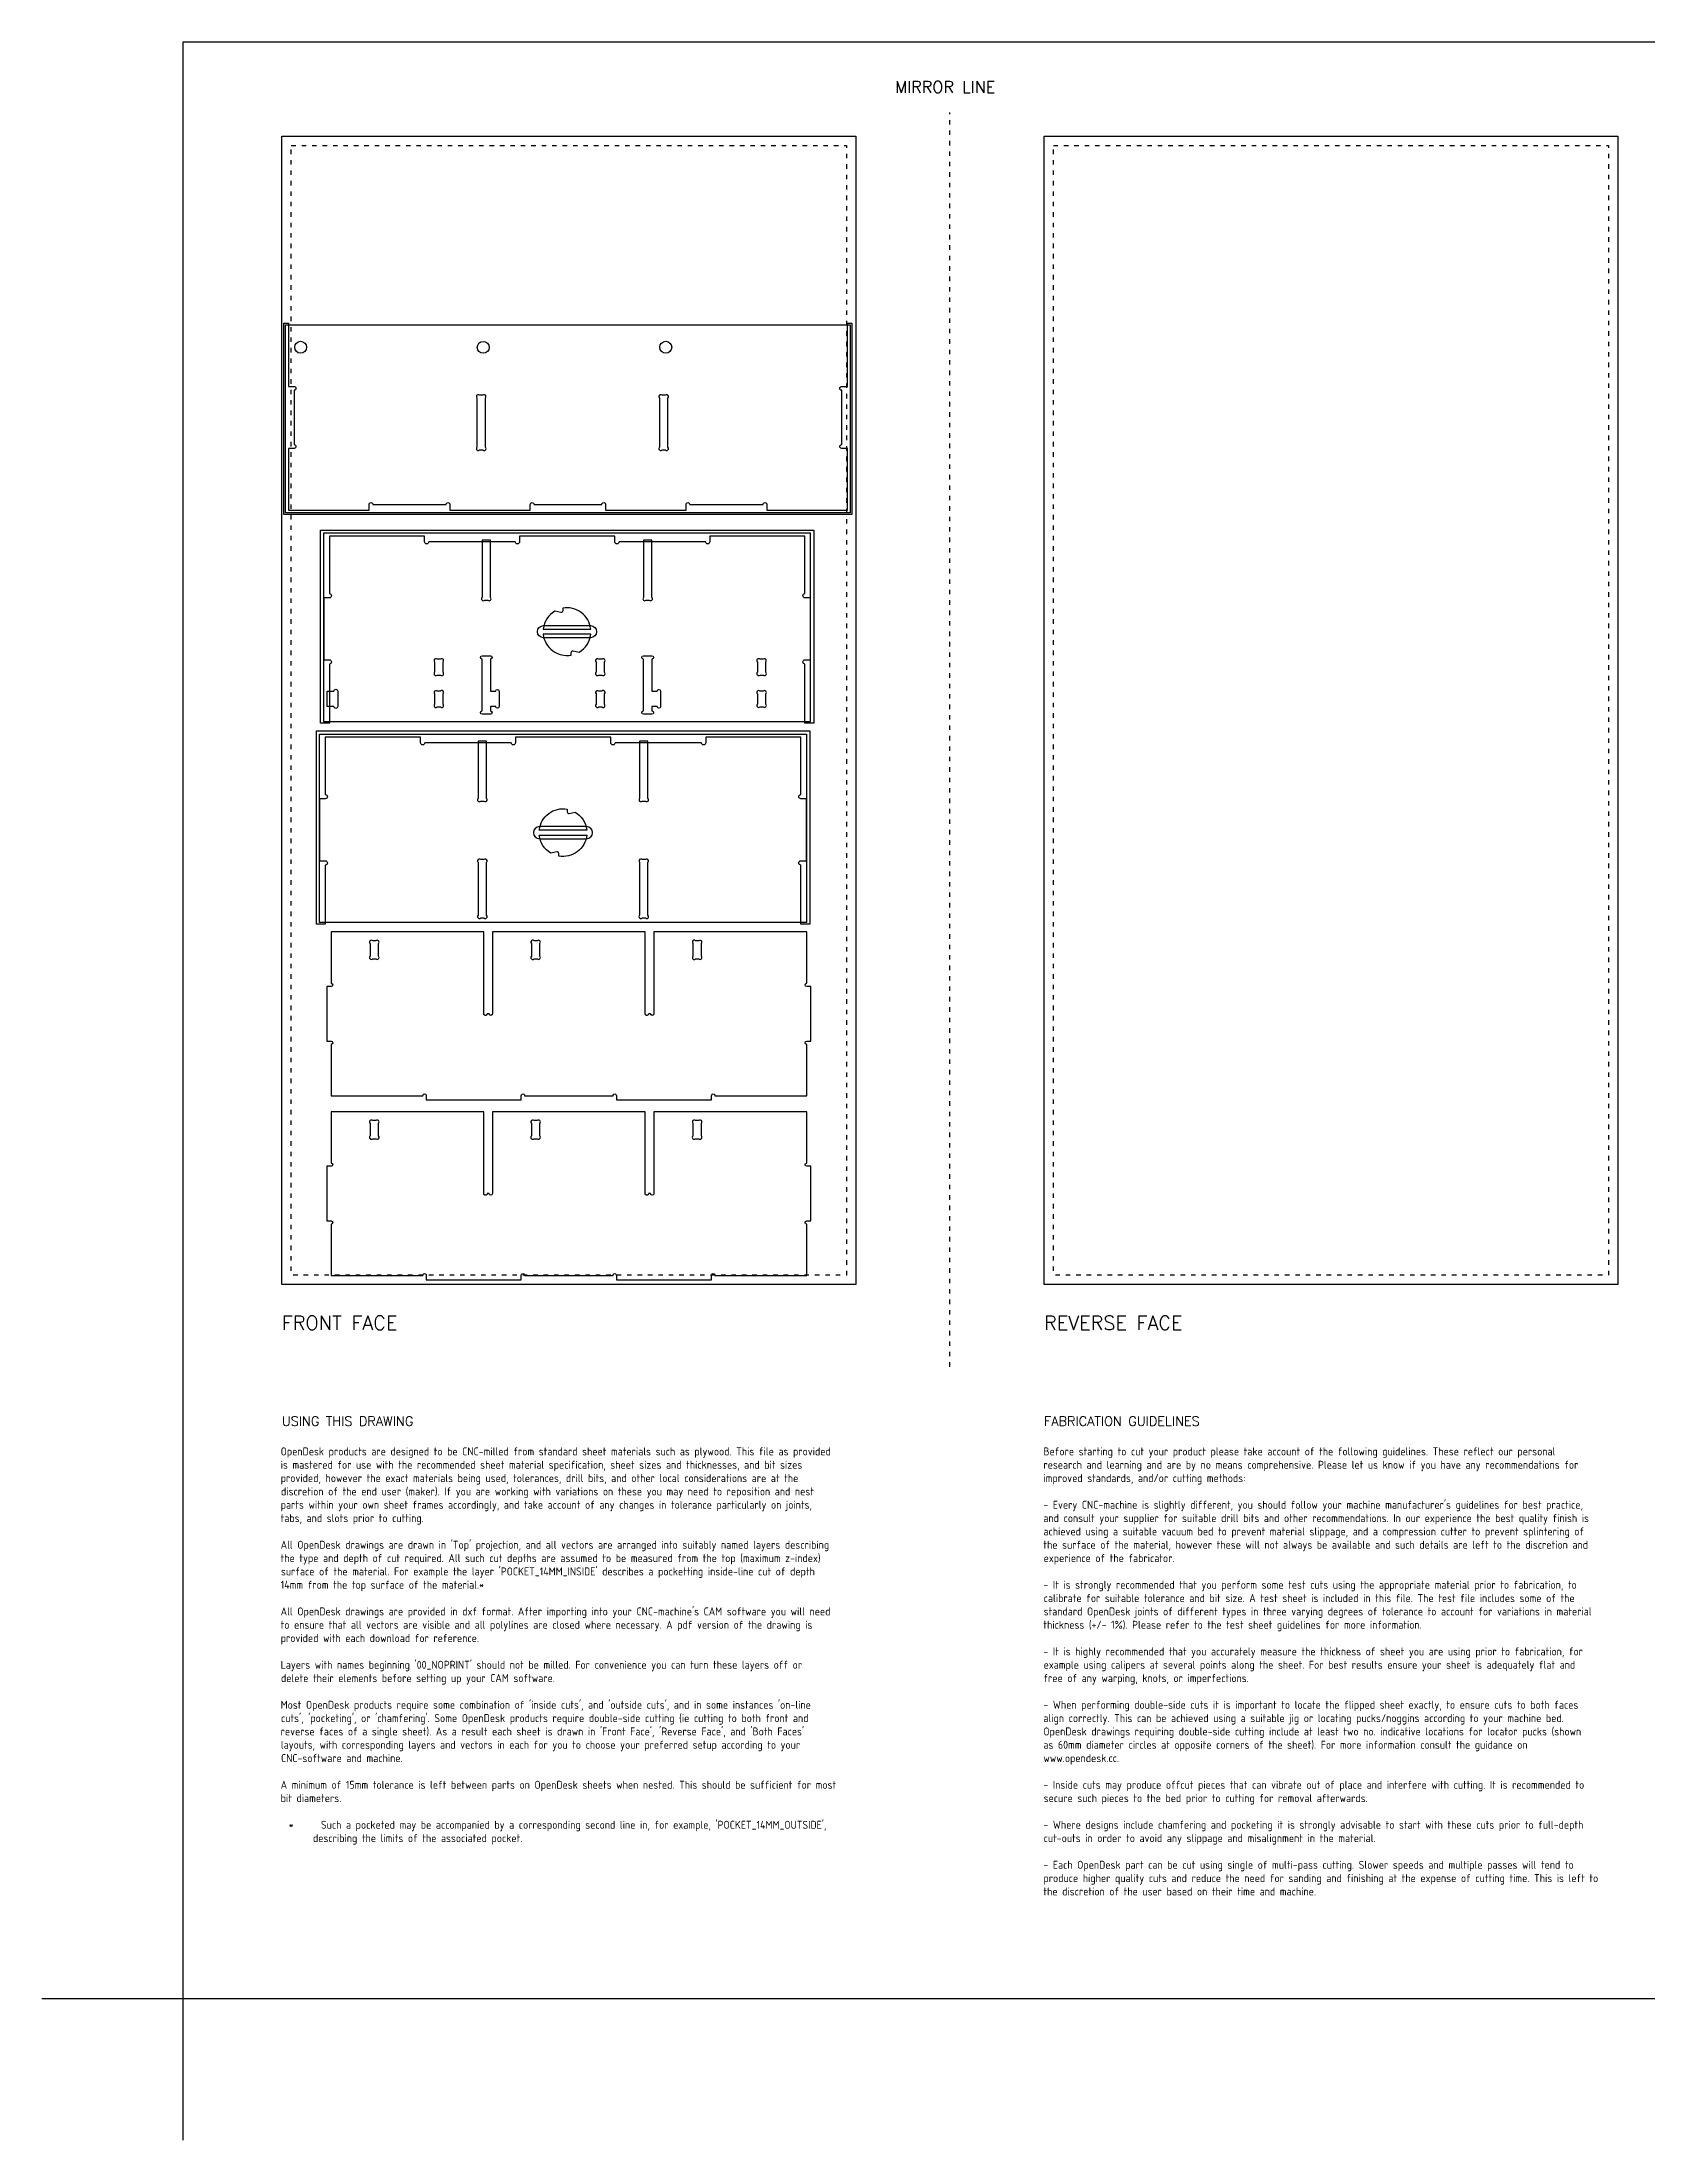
# Model space of a CAD drawing. Extents: x -300 to 5880, y -300 to 4158.
# Drawn here: x -300 to 3112, y -300 to 4158 of the extents above; entities that cross this region are included whole.
import ezdxf
from ezdxf.enums import TextEntityAlignment as Align

# ---------------------------------------------------------------- set-up
doc = ezdxf.new("R2010")
doc.units = 0
doc.linetypes.add('DGN_STYLE_5', pattern=[22.17944, 9.505474, -12.673965])
for name, color, linetype in [('00-NOPRINT_TEXT', 7, 'CONTINUOUS'), ('00_NOPRINT_TOLERANCE', 7, 'DGN_STYLE_5'), ('BOARD_$TH-NOMINAL', 3, 'CONTINUOUS'), ('TOP-CUT-INSIDE_18MM', 1, 'CONTINUOUS'), ('TOP-CUT-OUTSIDE_18MM', 220, 'CONTINUOUS'), ('TOP-POCKET-INSIDE_06MM', 6, 'CONTINUOUS'), ('TOP-POCKET-INSIDE_09MM', 60, 'CONTINUOUS'), ('TOP_POCKET_12MM', 70, 'CONTINUOUS')]:
    doc.layers.add(name, color=color, linetype=linetype)
doc.styles.add('OD-ISOCP-17', font='isocp.shx', dxfattribs={"height": 17})
doc.styles.add('OD-SIMPLEX-20', font='simplex.shx', dxfattribs={"height": 20})
doc.styles.add('OD-SIMPLEX-25', font='simplex.shx', dxfattribs={"height": 25})
doc.styles.add('OD-SIMPLEX-30', font='simplex.shx', dxfattribs={"height": 30})

msp = doc.modelspace()

# ---------------------------------------------------------------- linework, layer by layer
at = {"layer": '00-NOPRINT_TEXT', "flags": 128}
msp.add_lwpolyline([(0, 4158), (5880, 4158), (5880, 0), (0, 0)], close=True, dxfattribs=at)
msp.add_lwpolyline([(0, -300), (0, 0), (-300, 0)], dxfattribs=at)
at = {"layer": '00_NOPRINT_TOLERANCE'}
msp.add_line((1630, 1343.2), (1630, 4008), dxfattribs=at)
at = {"layer": '00_NOPRINT_TOLERANCE', "flags": 128}
for points in [[(210, 3958), (1430, 3958), (1430, 1518), (210, 1518)], [(230, 3938), (1410, 3938), (1410, 1538), (230, 1538)], [(1830, 3958), (3050, 3958), (3050, 1518), (1830, 1518)], [(1850, 3938), (3030, 3938), (3030, 1538), (1850, 1538)]]:
    msp.add_lwpolyline(points, close=True, dxfattribs=at)
at = {"layer": 'BOARD_$TH-NOMINAL', "flags": 128}
for points in [[(210, 3958), (1430, 3958), (1430, 1518), (210, 1518)], [(1830, 3958), (3050, 3958), (3050, 1518), (1830, 1518)]]:
    msp.add_lwpolyline(points, close=True, dxfattribs=at)
at = {"layer": 'TOP-CUT-INSIDE_18MM'}
for points in [[(766.1, 2892, -1), (766.1, 2917.9), (865.9, 2917.9, -1), (865.9, 2892)], [(857.5, 2465, 1), (857.5, 2490.9), (757.7, 2490.9, 1), (757.7, 2465)]]:
    msp.add_lwpolyline(points, format="xyb", close=True, dxfattribs=at)
at = {"layer": 'TOP-CUT-OUTSIDE_18MM'}
for points in [[(1418, 3512.2), (1418, 3157.2), (218, 3157.2), (218, 3557.2), (1418, 3557.2)], [(298.5, 3114), (298.5, 2714), (1333.5, 2714), (1333.5, 3114)], [(1325.1, 2687), (1325.1, 2287), (290.1, 2287), (290.1, 2687)]]:
    msp.add_lwpolyline(points, close=True, dxfattribs=at)
for points in [[(993.8, 2093), (989.4, 2093), (989.4, 2092.9), (989.4, 2092.8), (989.4, 2092.8), (989.4, 2092.7), (989.4, 2092.6), (989.4, 2092.5), (989.4, 2092.4), (989.3, 2092.4), (989.3, 2092.3), (989.3, 2092.2), (989.3, 2092.1), (989.3, 2092), (989.2, 2092), (989.2, 2091.9), (989.2, 2091.8), (989.2, 2091.7), (989.1, 2091.6), (989.1, 2091.5), (989, 2091.5), (989, 2091.4), (989, 2091.3), (988.9, 2091.2), (988.9, 2091.2), (988.8, 2091.1), (988.8, 2091), (988.7, 2090.9), (988.7, 2090.9), (988.6, 2090.8), (988.6, 2090.7), (988.5, 2090.7), (988.4, 2090.6), (988.4, 2090.5), (988.3, 2090.5), (988.2, 2090.4), (988.2, 2090.3), (988.1, 2090.3), (988, 2090.2), (988, 2090.2), (987.9, 2090.1), (987.8, 2090.1), (987.7, 2090), (987.7, 2090), (987.6, 2089.9), (987.5, 2089.9), (987.4, 2089.8), (987.3, 2089.8), (987.3, 2089.8), (987.2, 2089.7), (987.1, 2089.7), (987, 2089.7), (986.9, 2089.7), (986.9, 2089.6), (986.8, 2089.6), (986.7, 2089.6), (986.6, 2089.6), (986.5, 2089.6), (986.5, 2089.5), (986.4, 2089.5), (986.3, 2089.5), (986.2, 2089.5), (986.1, 2089.5), (986.1, 2089.5), (986, 2089.5), (985.9, 2089.5), (985.8, 2089.5), (985.7, 2089.5), (985.7, 2089.5), (985.6, 2089.5), (985.5, 2089.5), (985.4, 2089.5), (985.3, 2089.5), (985.3, 2089.6), (985.2, 2089.6), (985.1, 2089.6), (985, 2089.6), (984.9, 2089.6), (984.9, 2089.7), (984.8, 2089.7), (984.7, 2089.7), (984.6, 2089.7), (984.5, 2089.8), (984.5, 2089.8), (984.4, 2089.8), (984.3, 2089.9), (984.2, 2089.9), (984.1, 2090), (984.1, 2090), (984, 2090.1), (983.9, 2090.1), (983.8, 2090.2), (983.8, 2090.2), (983.7, 2090.3), (983.6, 2090.3), (983.6, 2090.4), (983.5, 2090.5), (983.4, 2090.5), (983.4, 2090.6), (983.3, 2090.7), (983.2, 2090.7), (983.2, 2090.8), (983.1, 2090.9), (983.1, 2090.9), (983, 2091), (983, 2091.1), (982.9, 2091.2), (982.9, 2091.2), (982.8, 2091.3), (982.8, 2091.4), (982.8, 2091.5), (982.7, 2091.5), (982.7, 2091.6), (982.6, 2091.7), (982.6, 2091.8), (982.6, 2091.9), (982.6, 2092), (982.5, 2092), (982.5, 2092.1), (982.5, 2092.2), (982.5, 2092.3), (982.5, 2092.4), (982.4, 2092.4), (982.4, 2092.5), (982.4, 2092.6), (982.4, 2092.7), (982.4, 2092.8), (982.4, 2092.8), (982.4, 2092.9), (982.4, 2267), (657.6, 2267), (657.6, 2093, -1), (650.6, 2093), (646.2, 2093), (646.2, 2092.9), (646.2, 2092.8), (646.2, 2092.8), (646.2, 2092.7), (646.2, 2092.6), (646.2, 2092.5), (646.2, 2092.4), (646.1, 2092.4), (646.1, 2092.3), (646.1, 2092.2), (646.1, 2092.1), (646.1, 2092), (646, 2092), (646, 2091.9), (646, 2091.8), (646, 2091.7), (645.9, 2091.6), (645.9, 2091.5), (645.8, 2091.5), (645.8, 2091.4), (645.8, 2091.3), (645.7, 2091.2), (645.7, 2091.2), (645.6, 2091.1), (645.6, 2091), (645.5, 2090.9), (645.5, 2090.9), (645.4, 2090.8), (645.4, 2090.7), (645.3, 2090.7), (645.2, 2090.6), (645.2, 2090.5), (645.1, 2090.5), (645, 2090.4), (645, 2090.3), (644.9, 2090.3), (644.8, 2090.2), (644.8, 2090.2), (644.7, 2090.1), (644.6, 2090.1), (644.5, 2090), (644.5, 2090), (644.4, 2089.9), (644.3, 2089.9), (644.2, 2089.8), (644.1, 2089.8), (644.1, 2089.8), (644, 2089.7), (643.9, 2089.7), (643.8, 2089.7), (643.7, 2089.7), (643.7, 2089.6), (643.6, 2089.6), (643.5, 2089.6), (643.4, 2089.6), (643.3, 2089.6), (643.3, 2089.5), (643.2, 2089.5), (643.1, 2089.5), (643, 2089.5), (642.9, 2089.5), (642.9, 2089.5), (642.8, 2089.5), (642.7, 2089.5), (642.6, 2089.5), (642.5, 2089.5), (642.5, 2089.5), (642.4, 2089.5), (642.3, 2089.5), (642.2, 2089.5), (642.1, 2089.5), (642.1, 2089.6), (642, 2089.6), (641.9, 2089.6), (641.8, 2089.6), (641.7, 2089.6), (641.7, 2089.7), (641.6, 2089.7), (641.5, 2089.7), (641.4, 2089.7), (641.3, 2089.8), (641.3, 2089.8), (641.2, 2089.8), (641.1, 2089.9), (641, 2089.9), (640.9, 2090), (640.9, 2090), (640.8, 2090.1), (640.7, 2090.1), (640.6, 2090.2), (640.6, 2090.2), (640.5, 2090.3), (640.4, 2090.3), (640.4, 2090.4), (640.3, 2090.5), (640.2, 2090.5), (640.2, 2090.6), (640.1, 2090.7), (640, 2090.7), (640, 2090.8), (639.9, 2090.9), (639.9, 2090.9), (639.8, 2091), (639.8, 2091.1), (639.7, 2091.2), (639.7, 2091.2), (639.6, 2091.3), (639.6, 2091.4), (639.6, 2091.5), (639.5, 2091.5), (639.5, 2091.6), (639.4, 2091.7), (639.4, 2091.8), (639.4, 2091.9), (639.4, 2092), (639.3, 2092), (639.3, 2092.1), (639.3, 2092.2), (639.3, 2092.3), (639.3, 2092.4), (639.2, 2092.4), (639.2, 2092.5), (639.2, 2092.6), (639.2, 2092.7), (639.2, 2092.8), (639.2, 2092.8), (639.2, 2092.9), (639.2, 2267), (314.5, 2267), (314.5, 2158, -1), (314.5, 2151), (305.5, 2151), (305.5, 2035), (314.5, 2035, -1), (314.5, 2028), (314.5, 1919), (509.7, 1919, -1.122303), (516.7, 1919), (516.7, 1910), (718.9, 1910), (718.9, 1919, -1.122303), (725.9, 1919), (914.1, 1919, -1.122303), (921.1, 1919), (921.1, 1910), (1123.3, 1910), (1123.3, 1919, -1.122303), (1130.3, 1919), (1325.5, 1919), (1325.5, 2028, -1), (1325.5, 2035), (1334.5, 2035), (1334.5, 2151), (1325.5, 2151, -1), (1325.5, 2158), (1325.5, 2267), (1000.8, 2267), (1000.8, 2093, -1)], [(993.8, 1711), (989.4, 1711), (989.4, 1710.9), (989.4, 1710.8), (989.4, 1710.8), (989.4, 1710.7), (989.4, 1710.6), (989.4, 1710.5), (989.4, 1710.4), (989.3, 1710.4), (989.3, 1710.3), (989.3, 1710.2), (989.3, 1710.1), (989.3, 1710), (989.2, 1710), (989.2, 1709.9), (989.2, 1709.8), (989.2, 1709.7), (989.1, 1709.6), (989.1, 1709.5), (989, 1709.5), (989, 1709.4), (989, 1709.3), (988.9, 1709.2), (988.9, 1709.2), (988.8, 1709.1), (988.8, 1709), (988.7, 1708.9), (988.7, 1708.9), (988.6, 1708.8), (988.6, 1708.7), (988.5, 1708.7), (988.4, 1708.6), (988.4, 1708.5), (988.3, 1708.5), (988.2, 1708.4), (988.2, 1708.3), (988.1, 1708.3), (988, 1708.2), (988, 1708.2), (987.9, 1708.1), (987.8, 1708.1), (987.7, 1708), (987.7, 1708), (987.6, 1707.9), (987.5, 1707.9), (987.4, 1707.8), (987.3, 1707.8), (987.3, 1707.8), (987.2, 1707.7), (987.1, 1707.7), (987, 1707.7), (986.9, 1707.7), (986.9, 1707.6), (986.8, 1707.6), (986.7, 1707.6), (986.6, 1707.6), (986.5, 1707.6), (986.5, 1707.5), (986.4, 1707.5), (986.3, 1707.5), (986.2, 1707.5), (986.1, 1707.5), (986.1, 1707.5), (986, 1707.5), (985.9, 1707.5), (985.8, 1707.5), (985.7, 1707.5), (985.7, 1707.5), (985.6, 1707.5), (985.5, 1707.5), (985.4, 1707.5), (985.3, 1707.5), (985.3, 1707.6), (985.2, 1707.6), (985.1, 1707.6), (985, 1707.6), (984.9, 1707.6), (984.9, 1707.7), (984.8, 1707.7), (984.7, 1707.7), (984.6, 1707.7), (984.5, 1707.8), (984.5, 1707.8), (984.4, 1707.8), (984.3, 1707.9), (984.2, 1707.9), (984.1, 1708), (984.1, 1708), (984, 1708.1), (983.9, 1708.1), (983.8, 1708.2), (983.8, 1708.2), (983.7, 1708.3), (983.6, 1708.3), (983.6, 1708.4), (983.5, 1708.5), (983.4, 1708.5), (983.4, 1708.6), (983.3, 1708.7), (983.2, 1708.7), (983.2, 1708.8), (983.1, 1708.9), (983.1, 1708.9), (983, 1709), (983, 1709.1), (982.9, 1709.2), (982.9, 1709.2), (982.8, 1709.3), (982.8, 1709.4), (982.8, 1709.5), (982.7, 1709.5), (982.7, 1709.6), (982.6, 1709.7), (982.6, 1709.8), (982.6, 1709.9), (982.6, 1710), (982.5, 1710), (982.5, 1710.1), (982.5, 1710.2), (982.5, 1710.3), (982.5, 1710.4), (982.4, 1710.4), (982.4, 1710.5), (982.4, 1710.6), (982.4, 1710.7), (982.4, 1710.8), (982.4, 1710.8), (982.4, 1710.9), (982.4, 1885), (657.6, 1885), (657.6, 1711, -1), (650.6, 1711), (646.2, 1711), (646.2, 1710.9), (646.2, 1710.8), (646.2, 1710.8), (646.2, 1710.7), (646.2, 1710.6), (646.2, 1710.5), (646.2, 1710.4), (646.1, 1710.4), (646.1, 1710.3), (646.1, 1710.2), (646.1, 1710.1), (646.1, 1710), (646, 1710), (646, 1709.9), (646, 1709.8), (646, 1709.7), (645.9, 1709.6), (645.9, 1709.5), (645.8, 1709.5), (645.8, 1709.4), (645.8, 1709.3), (645.7, 1709.2), (645.7, 1709.2), (645.6, 1709.1), (645.6, 1709), (645.5, 1708.9), (645.5, 1708.9), (645.4, 1708.8), (645.4, 1708.7), (645.3, 1708.7), (645.2, 1708.6), (645.2, 1708.5), (645.1, 1708.5), (645, 1708.4), (645, 1708.3), (644.9, 1708.3), (644.8, 1708.2), (644.8, 1708.2), (644.7, 1708.1), (644.6, 1708.1), (644.5, 1708), (644.5, 1708), (644.4, 1707.9), (644.3, 1707.9), (644.2, 1707.8), (644.1, 1707.8), (644.1, 1707.8), (644, 1707.7), (643.9, 1707.7), (643.8, 1707.7), (643.7, 1707.7), (643.7, 1707.6), (643.6, 1707.6), (643.5, 1707.6), (643.4, 1707.6), (643.3, 1707.6), (643.3, 1707.5), (643.2, 1707.5), (643.1, 1707.5), (643, 1707.5), (642.9, 1707.5), (642.9, 1707.5), (642.8, 1707.5), (642.7, 1707.5), (642.6, 1707.5), (642.5, 1707.5), (642.5, 1707.5), (642.4, 1707.5), (642.3, 1707.5), (642.2, 1707.5), (642.1, 1707.5), (642.1, 1707.6), (642, 1707.6), (641.9, 1707.6), (641.8, 1707.6), (641.7, 1707.6), (641.7, 1707.7), (641.6, 1707.7), (641.5, 1707.7), (641.4, 1707.7), (641.3, 1707.8), (641.3, 1707.8), (641.2, 1707.8), (641.1, 1707.9), (641, 1707.9), (640.9, 1708), (640.9, 1708), (640.8, 1708.1), (640.7, 1708.1), (640.6, 1708.2), (640.6, 1708.2), (640.5, 1708.3), (640.4, 1708.3), (640.4, 1708.4), (640.3, 1708.5), (640.2, 1708.5), (640.2, 1708.6), (640.1, 1708.7), (640, 1708.7), (640, 1708.8), (639.9, 1708.9), (639.9, 1708.9), (639.8, 1709), (639.8, 1709.1), (639.7, 1709.2), (639.7, 1709.2), (639.6, 1709.3), (639.6, 1709.4), (639.6, 1709.5), (639.5, 1709.5), (639.5, 1709.6), (639.4, 1709.7), (639.4, 1709.8), (639.4, 1709.9), (639.4, 1710), (639.3, 1710), (639.3, 1710.1), (639.3, 1710.2), (639.3, 1710.3), (639.3, 1710.4), (639.2, 1710.4), (639.2, 1710.5), (639.2, 1710.6), (639.2, 1710.7), (639.2, 1710.8), (639.2, 1710.8), (639.2, 1710.9), (639.2, 1885), (314.5, 1885), (314.5, 1776, -1), (314.5, 1769), (305.5, 1769), (305.5, 1653), (314.5, 1653, -1), (314.5, 1646), (314.5, 1537), (509.7, 1537, -1.122303), (516.7, 1537), (516.7, 1528), (718.9, 1528), (718.9, 1537, -1.122303), (725.9, 1537), (914.1, 1537, -1.122303), (921.1, 1537), (921.1, 1528), (1123.3, 1528), (1123.3, 1537, -1.122303), (1130.3, 1537), (1325.5, 1537), (1325.5, 1646, -1), (1325.5, 1653), (1334.5, 1653), (1334.5, 1769), (1325.5, 1769, -1), (1325.5, 1776), (1325.5, 1885), (1000.8, 1885), (1000.8, 1711, -1)]]:
    msp.add_lwpolyline(points, format="xyb", close=True, dxfattribs=at)
at = {"layer": 'TOP-POCKET-INSIDE_06MM'}
for centre in [(249.9, 3509.2), (637.9, 3509.1), (1025.9, 3509.2)]:
    msp.add_circle(centre, 12.7, dxfattribs=at)
at = {"layer": 'TOP-POCKET-INSIDE_09MM'}
for points in [[(624.7, 3401.7), (624.7, 3296.7, 1), (630.3, 3291), (637, 3291, 1), (642.7, 3296.7), (642.7, 3401.7, 1), (637, 3407.4), (630.3, 3407.4, 1)], [(1012.5, 3401.7), (1012.5, 3296.7, 1), (1018.1, 3291), (1024.8, 3291, 1), (1030.5, 3296.7), (1030.5, 3401.7, 1), (1024.8, 3407.4), (1018.1, 3407.4, 1)], [(641.1, 2972), (647.7, 2972, 1), (653.4, 2977.6), (653.4, 3099.5), (635.4, 3099.5), (635.4, 2977.6, 1)], [(984.3, 2972), (990.9, 2972, 1), (996.6, 2977.6), (996.6, 3099.5), (978.6, 3099.5), (978.6, 2977.6, 1)], [(828.1, 2910.5), (866.4, 2910.5, 0.434909), (807, 2954.9), (807, 2949.2, -0.479037), (802.7, 2945.8), (790.1, 2948.6, 0.235835), (765.6, 2910.5)], [(803.9, 2899.5), (765.6, 2899.5, 0.434909), (825, 2855.1), (825, 2860.7, -0.479037), (829.3, 2864.2), (841.9, 2861.4, 0.235835), (866.4, 2899.5)], [(660.4, 2778.6), (664.8, 2778.6, -1), (671.8, 2778.6), (671.8, 2745.9, -1), (664.8, 2745.9), (653.4, 2745.9), (653.4, 2736.6, -1), (653.4, 2729.6), (635.4, 2729.6, -1), (635.4, 2736.6), (635.4, 2846.7, -1), (635.4, 2853.7), (653.4, 2853.7, -1), (653.4, 2846.7), (653.4, 2778.6)], [(1003.6, 2778.6), (1008, 2778.6, -1), (1015, 2778.6), (1015, 2745.9, -1), (1008, 2745.9), (996.6, 2745.9), (996.6, 2736.6, -1), (996.6, 2729.6), (978.6, 2729.6, -1), (978.6, 2736.6), (978.6, 2846.7, -1), (978.6, 2853.7), (996.6, 2853.7, -1), (996.6, 2846.7), (996.6, 2778.6)], [(534.6, 2840.6), (534.6, 2818.6, 1), (540.2, 2812.9), (546.9, 2812.9, 1), (552.6, 2818.6), (552.6, 2840.6, 1), (546.9, 2846.3), (540.2, 2846.3, 1)], [(877.8, 2840.6), (877.8, 2818.6, 1), (883.4, 2812.9), (890.1, 2812.9, 1), (895.8, 2818.6), (895.8, 2840.6, 1), (890.1, 2846.3), (883.4, 2846.3, 1)], [(1220.7, 2840.6), (1220.7, 2818.6, 1), (1226.3, 2812.9), (1233, 2812.9, 1), (1238.7, 2818.6), (1238.7, 2840.6, 1), (1233, 2846.3), (1226.3, 2846.3, 1)], [(320.7, 2745.9), (306.6, 2745.9), (306.6, 2778.6), (320.7, 2778.6, -1), (328.7, 2778.6), (328.7, 2745.9, -1)], [(534.6, 2772.9), (534.6, 2750.8, 1), (540.2, 2745.2), (546.9, 2745.2, 1), (552.6, 2750.8), (552.6, 2772.9, 1), (546.9, 2778.6), (540.2, 2778.6, 1)], [(877.8, 2772.9), (877.8, 2750.8, 1), (883.4, 2745.2), (890.1, 2745.2, 1), (895.8, 2750.8), (895.8, 2772.9, 1), (890.1, 2778.6), (883.4, 2778.6, 1)], [(1220.7, 2772.9), (1220.7, 2750.8, 1), (1226.3, 2745.2), (1233, 2745.2, 1), (1238.7, 2750.8), (1238.7, 2772.9, 1), (1233, 2778.6), (1226.3, 2778.6, 1)], [(632.7, 2544.9), (639.4, 2544.9, 1), (645, 2550.6), (645, 2672.5), (627, 2672.5), (627, 2550.6, 1)], [(975.9, 2544.9), (982.6, 2544.9, 1), (988.2, 2550.6), (988.2, 2672.5), (970.2, 2672.5), (970.2, 2550.6, 1)], [(795.5, 2483.5), (757.2, 2483.5, -0.434909), (816.6, 2527.9), (816.6, 2522.2, 0.479037), (820.9, 2518.8), (833.5, 2521.6, -0.235835), (858, 2483.5)], [(819.7, 2472.5), (858, 2472.5, -0.434909), (798.6, 2428.1), (798.6, 2433.7, 0.479037), (794.4, 2437.2), (781.7, 2434.4, -0.235835), (757.2, 2472.5)], [(627, 2415), (627, 2302.3, 1), (632.7, 2296.6), (639.4, 2296.6, 1), (645, 2302.3), (645, 2415, 1), (639.4, 2420.6), (632.7, 2420.6, 1)], [(970.2, 2415), (970.2, 2302.3, 1), (975.9, 2296.6), (982.6, 2296.6, 1), (988.2, 2302.3), (988.2, 2415, 1), (982.6, 2420.6), (975.9, 2420.6, 1)], [(403, 2209.7), (409.7, 2209.7, 1), (415.4, 2215.4), (415.4, 2242.4, 1), (409.7, 2248.1), (403, 2248.1, 1), (397.4, 2242.4), (397.4, 2215.4, 1)], [(746.1, 2209.7), (752.8, 2209.7, 1), (758.4, 2215.4), (758.4, 2242.4, 1), (752.8, 2248.1), (746.1, 2248.1, 1), (740.4, 2242.4), (740.4, 2215.4, 1)], [(1089.3, 2209.7), (1096, 2209.7, 1), (1101.6, 2215.4), (1101.6, 2242.4, 1), (1096, 2248.1), (1089.3, 2248.1, 1), (1083.6, 2242.4), (1083.6, 2215.4, 1)], [(403, 1827.7), (409.7, 1827.7, 1), (415.4, 1833.4), (415.4, 1860.4, 1), (409.7, 1866.1), (403, 1866.1, 1), (397.4, 1860.4), (397.4, 1833.4, 1)], [(746.1, 1827.7), (752.8, 1827.7, 1), (758.4, 1833.4), (758.4, 1860.4, 1), (752.8, 1866.1), (746.1, 1866.1, 1), (740.4, 1860.4), (740.4, 1833.4, 1)], [(1089.3, 1827.7), (1096, 1827.7, 1), (1101.6, 1833.4), (1101.6, 1860.4, 1), (1096, 1866.1), (1089.3, 1866.1, 1), (1083.6, 1860.4), (1083.6, 1833.4, 1)]]:
    msp.add_lwpolyline(points, format="xyb", close=True, dxfattribs=at)
at = {"layer": 'TOP_POCKET_12MM'}
for points in [[(1400, 3426), (1412, 3426), (1412, 3560.7), (1421.5, 3560.7), (1421.5, 3153.7), (214.5, 3153.7), (214.5, 3560.7), (224, 3560.7), (224, 3426), (236, 3426, -1), (236, 3418), (236, 3302.4, -1), (236, 3294.4), (224, 3294.4), (224, 3163.2), (395.3, 3163.2), (395.3, 3175.2, -1), (403.3, 3175.2), (559.1, 3175.2, -1), (567.1, 3175.2), (567.1, 3163.2), (738.1, 3163.2), (738.1, 3175.2, -1), (746.1, 3175.2), (890, 3175.2, -1), (898, 3175.2), (898, 3163.2), (1069, 3163.2), (1069, 3175.2, -1), (1077, 3175.2), (1232.8, 3175.2, -1), (1240.8, 3175.2), (1240.8, 3163.2), (1412, 3163.2), (1412, 3294.4), (1400, 3294.4, -1), (1400, 3302.4), (1400, 3418, -1)], [(1321.9, 2845.2), (1333.9, 2845.2), (1333.9, 2976.8), (1321.9, 2976.8, -1), (1321.9, 2985.8), (1321.9, 3108), (1119.5, 3108), (1119.5, 3096, -1), (1110.5, 3096), (926.7, 3096, -1), (917.7, 3096), (917.7, 3108), (715.1, 3108), (715.1, 3096, -1), (706.1, 3096), (522.3, 3096, -1), (513.3, 3096), (513.3, 3108), (310.9, 3108), (310.9, 2985.8, -1), (310.9, 2976.8), (298.9, 2976.8), (298.9, 2845.2), (310.9, 2845.2, -1), (310.9, 2836.2), (310.9, 2710.5), (291.9, 2710.5), (291.9, 3121), (1340.9, 3121), (1340.9, 2710.5), (1321.9, 2710.5), (1321.9, 2836.2, -1)], [(1313.3, 2418.2), (1325.3, 2418.2), (1325.3, 2549.8), (1313.3, 2549.8, -1), (1313.3, 2558.8), (1313.3, 2681), (1110.9, 2681), (1110.9, 2669, -1), (1101.9, 2669), (918.1, 2669, -1), (909.1, 2669), (909.1, 2681), (706.5, 2681), (706.5, 2669, -1), (697.5, 2669), (513.7, 2669, -1), (504.7, 2669), (504.7, 2681), (302.3, 2681), (302.3, 2558.8, -1), (302.3, 2549.8), (290.3, 2549.8), (290.3, 2418.2), (302.3, 2418.2, -1), (302.3, 2409.2), (302.3, 2283.5), (283.3, 2283.5), (283.3, 2694), (1332.3, 2694), (1332.3, 2283.5), (1313.3, 2283.5), (1313.3, 2409.2, -1)]]:
    msp.add_lwpolyline(points, format="xyb", close=True, dxfattribs=at)

# ---------------------------------------------------------------- texts
at = {"layer": '00-NOPRINT_TEXT', "style": 'OD-SIMPLEX-25'}
msp.add_text('MIRROR LINE', height=25, dxfattribs=at).set_placement((1513.3, 4049.9))
at = {"layer": '00-NOPRINT_TEXT', "color": 7}
for s, height, style, p in [('FRONT FACE', 30, 'OD-SIMPLEX-30', (210, 1451.3)), ('REVERSE FACE', 30, 'OD-SIMPLEX-30', (1830, 1451.3)), ('USING THIS DRAWING', 20, 'OD-SIMPLEX-20', (210, 1237.4)), ('FABRICATION GUIDELINES', 20, 'OD-SIMPLEX-20', (1830, 1237.4))]:
    msp.add_text(s, height=height, rotation=360, dxfattribs=dict(at, style=style)).set_placement(p, align=Align.TOP_LEFT)
at = {"layer": '00-NOPRINT_TEXT', "color": 7, "style": 'OD-ISOCP-17'}
for s, p in [('OpenDesk products are designed to be CNC-milled from standard sheet materials such as plywood. This file as provided', (207.4, 1154.7)), ('Before starting to cut your product please take account of the following guidelines. These reflect our personal', (1828.7, 1154.7)), ('is mastered for use with the recommended sheet material specification, sheet sizes and thicknesses, and bit sizes', (207.4, 1126.3)), ('provided, however the exact materials being used, tolerances, drill bits, and other local considerations are at the', (207.4, 1098)), ('research and learning and are by no means comprehensive. Please let us know if you have any recommendations for', (1828.7, 1126.3)), ('improved standards, and/or cutting methods:', (1828.7, 1098)), ('discretion of the end user (maker). If you are working with variations on these you may need to reposition and nest', (208.1, 1069.7)), ('tabs, and slots prior to cutting.', (207.4, 1013)), ('parts within your own sheet frames accordingly, and take account of any changes in tolerance particularly on joints,', (207.4, 1041.3)), ("- Every CNC-machine is slightly different, you should follow your machine manufacturer's guidelines for best practice,", (1828.7, 1041.3)), ('and consult your supplier for suitable drill bits and other recommendations. In our experience the best quality finish is', (1828.7, 1013)), ('achieved using a suitable vacuum bed to prevent material slippage, and a compression cutter to prevent splintering of', (1828.7, 984.7)), ('the type and depth of cut required. All such cut depths are assumed to be measured from the top (maximum z-index)', (207.4, 928)), ("All OpenDesk drawings are drawn in 'Top' projection, and all vectors are arranged into suitably named layers describing", (207.4, 956.3)), ('the surface of the material, however these will not always be available and such details are left to the discretion and', (1828.7, 956.3)), ('experience of the fabricator.', (1829.2, 928)), ("surface of the material. For example the layer 'POCKET_14MM_INSIDE' describes a pocketting inside-line cut of depth", (208, 899.7)), ('14mm from the top surface of the material.*', (207.4, 871.3)), ('- It is strongly recommended that you perform some test cuts using the appropriate material prior to fabrication, to', (1828.7, 871.3)), ('calibrate for suitable tolerance and bit size. A test sheet is included in this file. The test file includes some of the', (1829.3, 843)), ('to ensure that all vectors are visible and all polylines are closed where necessary. A pdf version of the drawing is', (207.4, 786.3)), ("All OpenDesk drawings are provided in dxf format. After importing into your CNC-machine's CAM software you will need", (207.4, 814.7)), ('thickness (+/- 1%%%). Please refer to the test sheet guidelines for more information.', (1828.7, 786.3)), ('standard OpenDesk joints of different types in three varying degrees of tolerance to account for variations in material', (1829.2, 814.7)), ('provided with each download for reference.', (207.4, 758)), ("Layers with names beginning '00_NOPRINT' should not be milled. For convenience you can turn these layers off or", (207.4, 701.3)), ('- It is highly recommended that you accurately measure the thickness of sheet you are using prior to fabrication, for', (1828.7, 729.7)), ('example using calipers at several points along the sheet. For best results ensure your sheet is adequately flat and', (1829.2, 701.3)), ('delete their elements before setting up your CAM software.', (208.1, 673)), ('free of any warping, knots, or imperfections.', (1828.7, 673)), ("Most OpenDesk products require some combination of 'inside cuts', and 'outside cuts', and in some instances 'on-line", (207.4, 616.3)), ('- When performing double-side cuts it is important to locate the flipped sheet exactly, to ensure cuts to both faces', (1828.7, 616.3)), ("reverse faces of a single sheet). As a result each sheet is drawn in 'Front Face', 'Reverse Face', and 'Both Faces'", (207.4, 559.7)), ("cuts', 'pocketing', or 'chamfering'. Some OpenDesk products require double-side cutting (ie cutting to both front and", (208.1, 588)), ('align correctly. This can be achieved using a suitable jig or locating pucks/noggins according to your machine bed.', (1828.7, 588)), ('layouts, with corresponding layers and vectors in each for you to choose your preferred setup according to your', (207.8, 531.3)), ('as 60mm diameter circles at opposite corners of the sheet). For more information consult the guidance on', (1828.7, 531.3)), ('OpenDesk drawings requiring double-side cutting include at least two no. indicative locations for locator pucks (shown', (1828.7, 559.7)), ('CNC-software and machine.', (208.2, 503)), ('www.opendesk.cc.', (1828.7, 503)), ('A minimum of 15mm tolerance is left between parts on OpenDesk sheets when nested. This should be sufficient for most', (207.4, 446.3)), ('- Inside cuts may produce offcut pieces that can vibrate out of place and interfere with cutting. It is recommended to', (1828.7, 446.3)), ('bit diameters.', (207.4, 418)), ('secure such pieces to the bed prior to cutting for removal afterwards.', (1829.2, 418)), ("*      Such a pocketed may be accompanied by a corresponding second line in, for example, 'POCKET_14MM_OUTSIDE',", (224.4, 361.3)), ('- Where designs include chamfering and pocketing it is strongly advisable to start with these cuts prior to full-depth', (1828.7, 361.3)), ('describing the limits of the associated pocket.', (276.1, 333)), ('cut-outs in order to avoid any slippage and misalignment in the material.', (1829.3, 333)), ('- Each OpenDesk part can be cut using single of multi-pass cutting. Slower speeds and multiple passes will tend to', (1828.7, 276.3)), ('the discretion of the user based on their time and machine.', (1828.7, 219.7)), ('produce higher quality cuts and reduce the need for sanding and finishing at the expense of cutting time. This is left to', (1828.7, 248))]:
    msp.add_text(s, height=17, rotation=360, dxfattribs=at).set_placement(p)

doc.saveas('drawing.dxf')
